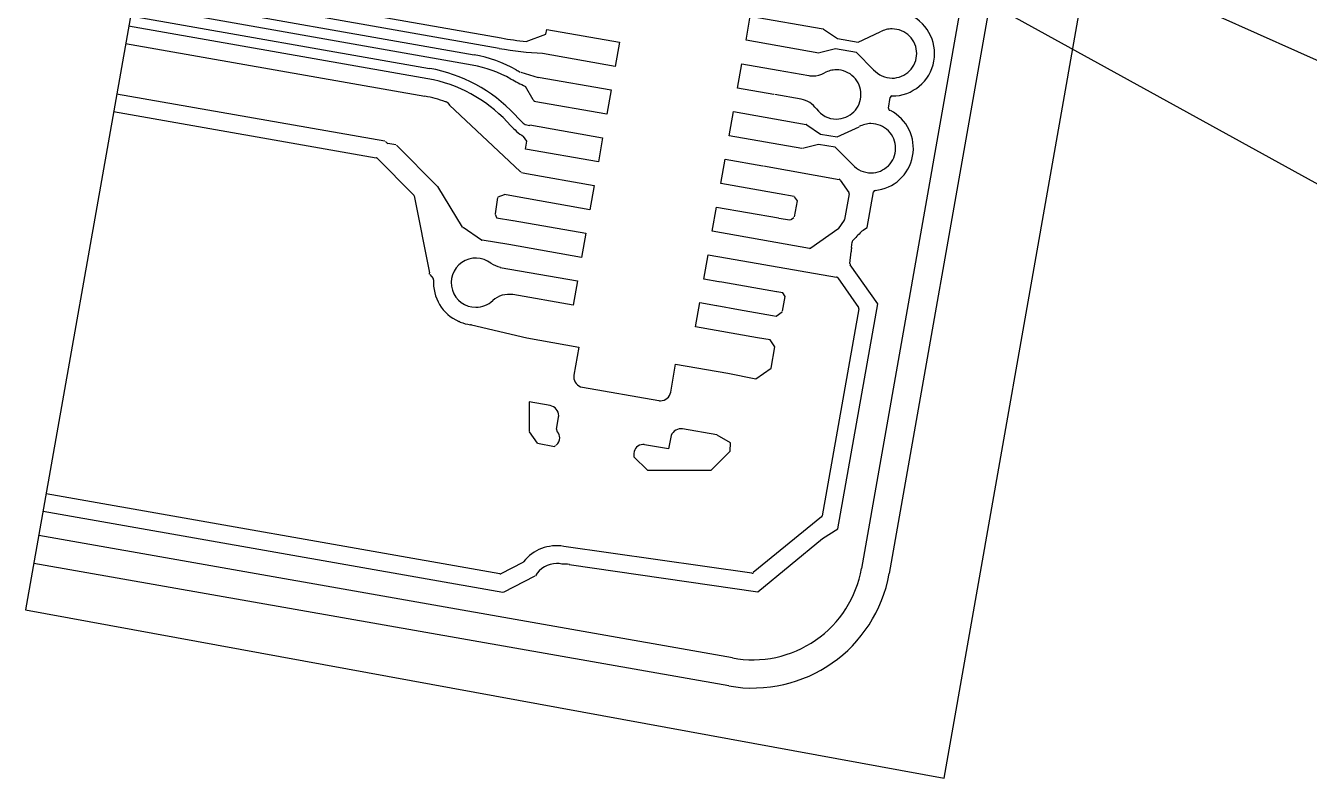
# Model space of a CAD drawing. Header units: millimetres. Extents: x 3193 to 3447, y -44 to 135.
# Drawn here: x 3366.96 to 3394.75, y 27.74 to 44.04 of the extents above; entities that cross this region are included whole.
import ezdxf

# ---------------------------------------------------------------- set-up
doc = ezdxf.new("R2010")
doc.units = ezdxf.units.MM
doc.header["$LTSCALE"] = 23.1
for name, color, linetype in [('gbr-dxf_layer0', 7, 'CONTINUOUS'), ('gbr-outline-dxf_layer1', 2, 'CONTINUOUS'), ('備註', 1, 'CONTINUOUS')]:
    doc.layers.add(name, color=color, linetype=linetype)

msp = doc.modelspace()

# ---------------------------------------------------------------- linework, layer by layer
at = {"layer": 'gbr-dxf_layer0', "linetype": 'Continuous'}
for p, q in [((3391.096, 66.553), (3385.053, 32.283)), ((3369.308, 44.704), (3376.667, 43.404)), ((3382.553, 43.72), (3382.645, 44.245)), ((3382.645, 44.245), (3384.221, 43.967)), ((3378.22, 43.853), (3378.238, 43.956)), ((3378.238, 43.956), (3379.814, 43.678)), ((3384.233, 43.959), (3384.53, 43.758)), ((3369.122, 43.65), (3375.6, 42.508)), ((3377.795, 43.694), (3378.22, 43.853)), ((3379.814, 43.678), (3379.721, 43.152)), ((3384.129, 43.442), (3382.553, 43.72)), ((3384.53, 43.758), (3384.98, 43.679)), ((3384.98, 43.679), (3385.457, 43.9)), ((3379.721, 43.152), (3378.145, 43.43)), ((3384.129, 43.445), (3384.129, 43.442)), ((3384.491, 43.533), (3384.143, 43.446)), ((3384.942, 43.453), (3384.491, 43.533)), ((3385.313, 43.082), (3384.942, 43.453)), ((3382.37, 42.686), (3382.462, 43.211)), ((3382.462, 43.211), (3383.25, 43.072)), ((3383.25, 43.072), (3383.913, 42.955)), ((3378.055, 42.921), (3379.631, 42.644)), ((3374.736, 41.532), (3368.929, 42.556)), ((3377.942, 42.432), (3377.777, 42.721)), ((3379.631, 42.644), (3379.538, 42.118)), ((3383.747, 42.443), (3383.174, 42.544)), ((3376.099, 42.363), (3376.133, 42.317)), ((3376.133, 42.317), (3377.666, 40.876)), ((3379.538, 42.118), (3377.962, 42.396)), ((3385.635, 42.25), (3385.673, 42.481)), ((3368.863, 42.179), (3374.545, 41.177)), ((3382.188, 41.652), (3382.28, 42.177)), ((3382.28, 42.177), (3383.856, 41.899)), ((3377.77, 41.894), (3377.871, 41.877)), ((3377.873, 41.887), (3379.449, 41.61)), ((3383.868, 41.891), (3384.166, 41.69)), ((3384.166, 41.69), (3384.523, 41.627)), ((3384.523, 41.627), (3385, 41.848)), ((3374.776, 41.497), (3374.747, 41.526)), ((3374.976, 41.454), (3374.797, 41.486)), ((3377.81, 41.534), (3377.735, 41.637)), ((3377.78, 41.362), (3377.81, 41.534)), ((3379.449, 41.61), (3379.356, 41.084)), ((3383.764, 41.374), (3382.188, 41.652)), ((3384.125, 41.465), (3383.778, 41.378)), ((3384.483, 41.402), (3384.125, 41.465)), ((3374.566, 41.166), (3375.351, 40.381)), ((3379.356, 41.084), (3377.78, 41.362)), ((3382.006, 40.618), (3382.098, 41.143)), ((3382.098, 41.143), (3382.92, 40.998)), ((3383.764, 41.377), (3383.764, 41.374)), ((3384.855, 41.031), (3384.483, 41.402)), ((3377.694, 40.853), (3377.801, 40.834)), ((3382.932, 40.998), (3384.566, 40.708)), ((3377.801, 40.834), (3379.267, 40.576)), ((3379.267, 40.576), (3379.174, 40.05)), ((3383.268, 40.395), (3382.006, 40.618)), ((3384.591, 40.692), (3384.777, 40.426)), ((3375.37, 40.353), (3375.699, 38.681)), ((3376.419, 39.675), (3375.882, 40.552)), ((3379.174, 40.05), (3377.598, 40.328)), ((3383.592, 40.337), (3383.268, 40.395)), ((3384.784, 40.397), (3384.686, 39.838)), ((3385.179, 39.669), (3385.314, 40.435)), ((3381.823, 39.584), (3381.915, 40.109)), ((3381.915, 40.109), (3383.259, 39.872)), ((3377.51, 39.82), (3379.085, 39.542)), ((3384.68, 39.822), (3384.55, 39.64)), ((3376.828, 39.394), (3376.431, 39.663)), ((3379.085, 39.542), (3378.992, 39.017)), ((3384.541, 39.63), (3383.955, 39.22)), ((3385.027, 39.547), (3385.069, 39.591)), ((3385.076, 39.597), (3385.179, 39.669)), ((3377.416, 39.296), (3376.844, 39.388)), ((3378.992, 39.017), (3377.416, 39.295)), ((3383.927, 39.214), (3383.399, 39.307)), ((3384.838, 39.232), (3384.85, 39.351)), ((3384.861, 39.374), (3384.932, 39.448)), ((3381.641, 38.55), (3381.733, 39.075)), ((3381.733, 39.075), (3382.154, 39.001)), ((3382.154, 39.001), (3384.514, 38.593)), ((3384.803, 38.886), (3384.829, 39.14)), ((3375.708, 38.65), (3375.78, 38.563)), ((3377.228, 38.803), (3378.902, 38.508)), ((3385.403, 38.013), (3384.81, 38.859)), ((3378.902, 38.508), (3378.809, 37.983)), ((3381.968, 38.492), (3381.641, 38.55)), ((3382.031, 38.481), (3381.97, 38.491)), ((3383.216, 38.272), (3382.031, 38.481)), ((3384.54, 38.576), (3384.989, 37.936)), ((3378.809, 37.983), (3377.507, 38.212)), ((3383.35, 38.249), (3383.217, 38.272)), ((3383.345, 37.853), (3383.404, 38.173)), ((3383.404, 38.173), (3383.35, 38.249)), ((3381.458, 37.516), (3381.551, 38.041)), ((3381.551, 38.041), (3381.914, 37.977)), ((3381.919, 37.976), (3382.393, 37.892)), ((3382.393, 37.892), (3383.127, 37.763)), ((3383.208, 37.748), (3383.339, 37.843)), ((3384.996, 37.907), (3384.204, 33.424)), ((3384.542, 33.139), (3385.403, 38.013)), ((3376.608, 37.559), (3377.809, 37.275)), ((3382.803, 37.278), (3381.458, 37.516)), ((3383.127, 37.763), (3383.208, 37.748)), ((3377.809, 37.275), (3378.936, 37.076)), ((3383.077, 37.23), (3382.803, 37.278)), ((3378.936, 37.076), (3378.828, 36.467)), ((3383.18, 37.084), (3383.077, 37.23)), ((3383.099, 36.623), (3383.18, 37.084)), ((3380.922, 36.102), (3381.029, 36.707)), ((3381.029, 36.707), (3382.156, 36.508)), ((3382.156, 36.508), (3382.766, 36.39)), ((3382.766, 36.39), (3383.099, 36.623)), ((3379.013, 36.208), (3380.665, 35.918)), ((3378.312, 35.81), (3377.856, 35.891)), ((3377.856, 35.891), (3377.856, 35.251)), ((3381.921, 35.174), (3381.178, 35.305)), ((3380.923, 35.124), (3380.878, 34.87)), ((3382.215, 35.003), (3381.926, 35.171)), ((3378.037, 34.995), (3378.406, 34.926)), ((3378.406, 34.926), (3378.432, 34.944)), ((3380.878, 34.87), (3380.352, 34.963)), ((3381.8, 34.41), (3382.213, 34.823)), ((3382.213, 34.823), (3382.215, 35.003)), ((3380.125, 34.703), (3380.417, 34.41)), ((3380.417, 34.41), (3381.8, 34.41)), ((3377.223, 32.167), (3367.403, 33.899)), ((3384.189, 33.4), (3382.711, 32.192)), ((3384.205, 32.931), (3384.542, 33.139)), ((3382.257, 30.345), (3367.243, 32.993)), ((3382.812, 31.778), (3384.205, 32.931)), ((3382.681, 32.184), (3378.609, 32.761)), ((3377.719, 32.413), (3377.248, 32.17)), ((3378.728, 32.367), (3382.812, 31.778)), ((3377.303, 31.768), (3377.992, 32.123))]:
    msp.add_line(p, q, dxfattribs=at)
at = {"layer": 'gbr-dxf_layer0'}
for p, q in [((3369.388, 45.156), (3377.25, 43.77)), ((3377.21, 43.544), (3369.348, 44.931)), ((3376.627, 43.179), (3369.268, 44.478)), ((3369.228, 44.251), (3375.704, 43.109)), ((3375.665, 42.884), (3369.189, 44.026)), ((3377.678, 43.029), (3378.054, 42.916)), ((3383.157, 42.547), (3382.37, 42.686)), ((3377.546, 42.111), (3377.62, 42.033)), ((3377.453, 41.876), (3377.38, 41.954)), ((3375.878, 40.556), (3374.985, 41.449)), ((3377.176, 40.316), (3377.121, 39.963)), ((3377.315, 40.376), (3377.18, 40.319)), ((3377.598, 40.329), (3377.326, 40.378)), ((3383.667, 40.241), (3383.601, 40.331)), ((3383.605, 39.894), (3383.667, 40.241)), ((3377.122, 39.952), (3377.152, 39.881)), ((3377.155, 39.878), (3377.507, 39.82)), ((3383.265, 39.871), (3383.503, 39.83)), ((3383.515, 39.83), (3383.591, 39.883)), ((3383.399, 39.306), (3381.823, 39.584)), ((3378.451, 35.298), (3378.495, 35.549)), ((3377.86, 35.24), (3378.03, 34.998)), ((3380.125, 34.768), (3380.125, 34.703)), ((3367.336, 33.522), (3377.29, 31.766))]:
    msp.add_line(p, q, dxfattribs=at)
at = {"layer": 'gbr-dxf_layer0', "linetype": 'Continuous'}
for centre, radius, start, end in [((3385.716, 43.432), 0.919, 269.7289, 69.9131), ((3384.212, 43.927), 0.038, 55.8891, 76.947), ((3385.716, 43.433), 0.533, 89.9966, 118.7681), ((3385.716, 43.433), 0.533, 359.9991, 90.0009), ((3378.547, 51.117), 7.461, 259.9992, 264.2187), ((3385.716, 43.433), 0.533, 269.9991, 0.0009), ((3384.509, 42.547), 0.533, 89.9958, 118.6909), ((3384.509, 42.547), 0.533, 359.9989, 90.0008), ((3385.716, 43.433), 0.533, 221.3414, 270.0022), ((3379.533, 46.567), 4.227, 240.7021, 245.464), ((3383.997, 43.472), 0.524, 260.7202, 269.9883), ((3383.997, 43.473), 0.525, 270.0038, 298.9533), ((3384.509, 42.547), 0.533, 269.9992, 0.0011), ((3375.131, 39.853), 2.696, 70.1214, 79.9833), ((3376.034, 42.314), 0.0762, 59.4312, 80.0582), ((3376.067, 42.341), 0.0387, 34.2477, 81.0543), ((3377.975, 42.451), 0.0382, 209.4982, 255.0983), ((3383.652, 41.927), 0.525, 35.9088, 79.6105), ((3385.674, 42.242), 0.0395, 168.8473, 262.6771), ((3385.711, 42.475), 0.0382, 89.4383, 170.6372), ((3378.614, 42.961), 1.36, 223.062, 231.64), ((3384.509, 42.547), 0.533, 216.1035, 270.0022), ((3385.258, 41.381), 0.918, 275.6141, 62.7702), ((3378.615, 42.961), 1.59, 223.0619, 236.423), ((3383.847, 41.859), 0.038, 55.9441, 76.9659), ((3385.258, 41.382), 0.533, 89.9962, 118.8063), ((3385.258, 41.381), 0.533, 359.9992, 90.0011), ((3374.803, 41.524), 0.0382, 223.928, 259.9979), ((3374.538, 41.139), 0.0382, 43.9473, 80.1421), ((3385.258, 41.381), 0.533, 269.9991, 0.0009), ((3377.624, 40.812), 0.0763, 37.267, 56.98), ((3385.258, 41.381), 0.533, 221.3388, 270.002), ((3384.56, 40.671), 0.0382, 34.4394, 79.9713), ((3375.331, 40.347), 0.0391, 8.1635, 59.4139), ((3384.746, 40.404), 0.0382, 350.0818, 35.7561), ((3385.352, 40.429), 0.0382, 95.6369, 170.7862), ((3384.649, 39.844), 0.0381, 324.1971, 350.0123), ((3376.452, 39.695), 0.038, 211.3813, 236.4067), ((3384.519, 39.662), 0.038, 304.8762, 325.1238), ((3385.362, 39.132), 0.533, 128.8725, 143.6512), ((3376.849, 39.425), 0.0381, 235.2754, 261.1816), ((3383.933, 39.252), 0.0382, 259.6032, 305.0963), ((3385.361, 39.132), 0.532, 169.2129, 179.115), ((3384.888, 39.347), 0.0382, 135.186, 174.1358), ((3375.628, 38.653), 0.0762, 2.8551, 21.4484), ((3377.531, 39.725), 0.97, 239.0675, 251.8226), ((3384.841, 38.882), 0.0382, 174.0909, 216.0096), ((3375.751, 38.538), 0.0382, 355.9819, 40.6897), ((3376.705, 38.472), 0.918, 176.0288, 246.2334), ((3384.509, 38.555), 0.0382, 34.5612, 81.9937), ((3376.705, 38.471), 0.533, 269.9981, 313.2909), ((3377.423, 37.694), 0.525, 80.8004, 132.1979), ((3384.958, 37.914), 0.0382, 349.9347, 35.3919), ((3376.318, 37.558), 0.0759, 64.4095, 76.6998), ((3376.325, 37.554), 0.076, 57.6186, 70.3636), ((3376.705, 38.471), 0.918, 248.2825, 262.6897), ((3376.59, 37.485), 0.076, 76.8218, 91.2926), ((3379.049, 36.431), 0.224, 170.7268, 180.0252), ((3380.701, 36.139), 0.224, 260.753, 269.9951), ((3380.701, 36.14), 0.225, 270.003, 349.9819), ((3378.273, 35.589), 0.225, 0.0013, 79.9994), ((3378.274, 35.589), 0.224, 349.9681, 0.0127), ((3378.526, 35.289), 0.075, 172.788, 222.1566), ((3381.144, 35.083), 0.225, 89.9973, 169.4133), ((3381.144, 35.084), 0.224, 81.1008, 90.0291), ((3378.328, 35.109), 0.193, 307.1075, 359.9972), ((3378.328, 35.109), 0.193, 0.0116, 42.1551), ((3380.322, 34.768), 0.197, 90.0149, 177.787), ((3380.322, 34.77), 0.195, 82.9177, 89.9494), ((3384.166, 33.43), 0.0382, 306.6727, 350.3088), ((3378.453, 31.857), 0.917, 80.2449, 141.4078), ((3377.703, 32.447), 0.0386, 295.2081, 331.7113), ((3378.454, 31.856), 0.533, 89.9989, 150.0067), ((3378.454, 31.857), 0.533, 77.5864, 90.0063), ((3378.613, 31.844), 0.535, 77.4987, 94.7403), ((3382.698, 32.696), 2.392, 259.3914, 350.0392), ((3377.231, 32.204), 0.0382, 258.9554, 297.1784), ((3382.687, 32.221), 0.0382, 261.4063, 309.6984)]:
    msp.add_arc(centre, radius, start, end, dxfattribs=at)
at = {"layer": 'gbr-dxf_layer0'}
for centre, radius, start, end in [((3376.166, 40.569), 2.879, 60.6978, 79.9774), ((3378.548, 51.122), 7.695, 260.0013, 267.0122), ((3375.13, 39.852), 3.308, 43.0671, 79.9755), ((3376.166, 40.569), 2.651, 60.6977, 79.9767), ((3379.535, 46.571), 4.003, 240.704, 242.1708), ((3375.13, 39.852), 3.079, 43.0674, 79.9747), ((3376.705, 38.471), 0.533, 52.2081, 270), ((3379.05, 36.43), 0.225, 180.005, 260.0113)]:
    msp.add_arc(centre, radius, start, end, dxfattribs=at)
at = {"layer": 'gbr-outline-dxf_layer1', "linetype": 'Continuous'}
for p, q in [((3391.697, 66.444), (3385.653, 32.173)), ((3382.178, 29.74), (3367.137, 32.392))]:
    msp.add_line(p, q, dxfattribs=at)
msp.add_arc((3382.698, 32.694), 3, 260.0089, 349.9973, dxfattribs=at)
at = {"layer": '備註'}
for p, q in [((3374.349, 73.293), (3366.959, 31.385)), ((3386.841, 27.739), (3394.23, 69.647)), ((3366.959, 31.385), (3386.841, 27.739))]:
    msp.add_line(p, q, dxfattribs=at)
at = {"layer": '備註', "color": 1, "linetype": 'Continuous'}
for p, q in [((3380.674, 49.653), (3415.772, 33.967)), ((3380.34, 48.646), (3413.293, 30.484))]:
    msp.add_line(p, q, dxfattribs=at)

doc.saveas('drawing.dxf')
